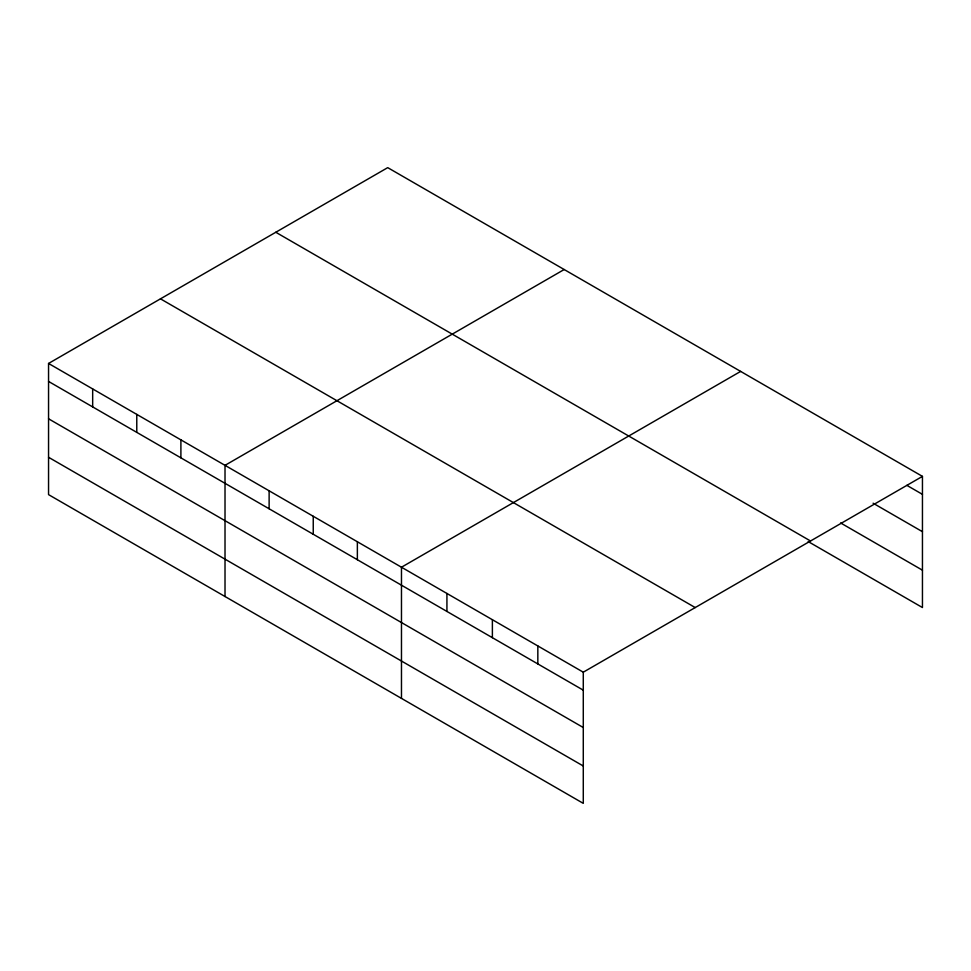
<?xml version="1.0" encoding="UTF-8"?>
<svg xmlns="http://www.w3.org/2000/svg" width="971" height="971" viewBox="0 0 971 971"><rect width="100%" height="100%" fill="white"/><g stroke="black" fill="none" stroke-linecap="round" stroke-linejoin="round"><path stroke-width="1.46" d="M48.55 363.457L583.28 672.187L583.28 803.357L48.55 494.627L48.55 363.457L387.72 167.643L922.45 476.373L922.45 607.543L808.175 541.563M564.175 269.525L225.017 465.34L225.017 596.51M740.642 371.408L401.472 567.222L401.472 698.392M583.28 672.187L922.45 476.373M906.865 485.354L922.45 494.348M873.099 503.209L922.45 531.695M840.631 522.956L922.45 570.183M275.788 232.263L810.53 540.993M160.47 298.837L695.212 607.567M48.55 381.433L583.28 690.163M48.55 418.792L583.28 727.522M48.55 457.28L583.28 765.998M537.837 645.946L537.837 663.921M492.382 619.704L492.382 637.68M446.927 593.463L446.927 611.439M357.364 541.745L357.364 559.721M313.245 516.281L313.245 534.256M269.125 490.804L269.125 508.78M180.897 439.863L180.897 457.851M136.777 414.399L136.777 432.374M92.67 388.934L92.67 406.91"/></g></svg>
